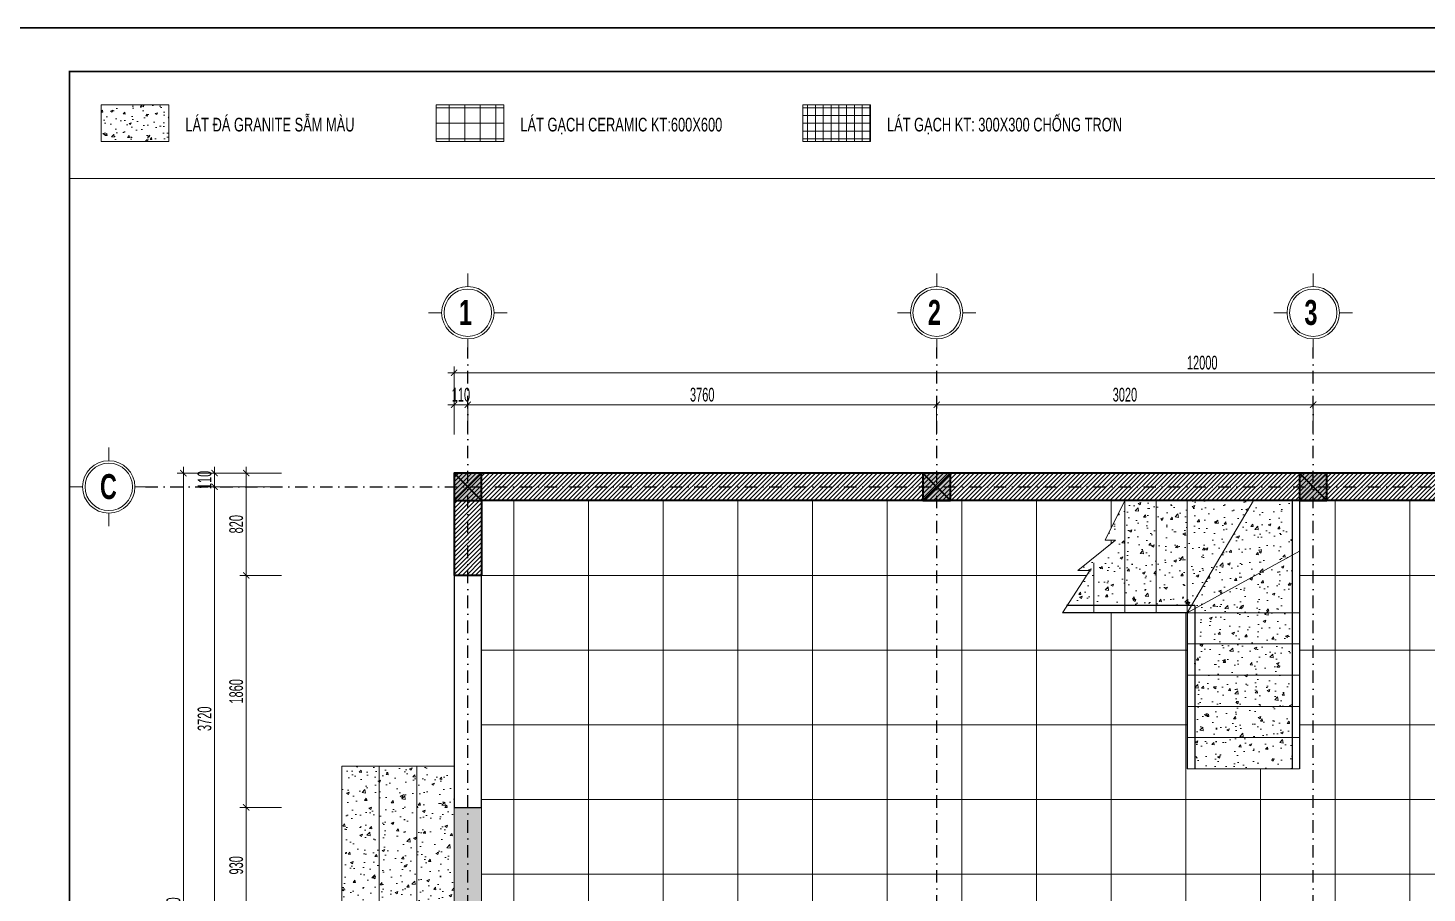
# Model space of a CAD drawing. Header units: inches. Extents: x 274208 to 641690, y -81912 to 129129.
# Drawn here: x 532454 to 543674, y 97131 to 104067 of the extents above; entities that cross this region are included whole.
import ezdxf

# ---------------------------------------------------------------- set-up
doc = ezdxf.new("R2010")
doc.units = ezdxf.units.IN
doc.header["$MEASUREMENT"] = 0
doc.header["$PDMODE"] = 3
doc.linetypes.add('DASHDOT', pattern=[1, 0.5, -0.25, 0, -0.25])
doc.linetypes.add('HIDDEN', pattern=[0.375, 0.25, -0.125])
for name, color, linetype, lineweight in [('01.Cut', 255, 'Continuous', 35), ('02.Thay', 145, 'Continuous', 20), ('03.Manh', 251, 'Continuous', 13), ('05.Text', 253, 'Continuous', 18), ('06.betong', 2, 'Continuous', 35), ('08.Dim', 156, 'Continuous', 15), ('09.Hatch', 250, 'Continuous', 5), ('11.Khung bo', 32, 'Continuous', 50), ('12.Khung', 36, 'Continuous', 25)]:
    doc.layers.add(name, color=color, linetype=linetype, lineweight=lineweight)
doc.layers.add('NET VUA', color=143, linetype='Continuous')
doc.layers.add('TRUC', color=250, linetype='DASHDOT')
doc.layers.add('Tpl_Bound', color=1, linetype='Continuous', plot=False)
doc.styles.add('AVANTHB', font='')
doc.styles.add('TT5_Text Dim', font='hoatbif.shx', dxfattribs={"width": 0.6})
doc.styles.get('AVANTHB').set_extended_font_data('.VnAvantH', bold=True)
doc.dimstyles.new('TT5_Dim 1-50', dxfattribs={"dimscale": 50, "dimtxt": 2.2, "dimasz": 1, "dimexe": 1, "dimexo": 0.5, "dimgap": 0.5, "dimtad": 1, "dimdec": 0, "dimzin": 0, "dimdsep": 46, "dimtxsty": 'TT5_Text Dim', "dimblk": 'ARCHTICK', "dimcen": 0, "dimdle": 1, "dimclrd": 256, "dimclre": 256, "dimclrt": 1, "dimadec": 0, "dimazin": 0, "dimtfac": 0.015, "dimtdec": 0, "dimtix": 1, "dimtmove": 2, "dimatfit": 3, "dimldrblk": 'DOT', "dimfxl": 1, "dimtolj": 1, "dimtzin": 0, "dimlwd": -1, "dimlwe": -1, "dimarcsym": 1})

# ---------------------------------------------------------------- blocks, each defined once
blk = doc.blocks.new('\xad3yjrtuktyl')
at = {"layer": '06.betong'}
blk.add_hatch(color=0, dxfattribs=at).paths.add_polyline_path([(-110, -110), (110, -110), (110, 110), (-110, 110)])
at = {"layer": '06.betong', "color": 0}
for p, q in [((-110, 110), (110, -110)), ((-110, -110), (110, 110))]:
    blk.add_line(p, q, dxfattribs=at)
blk.add_lwpolyline([(-110, -110), (110, -110), (110, 110), (-110, 110)], close=True, dxfattribs=at)
blk = doc.blocks.new('100')
at = {"layer": '11.Khung bo', "const_width": 26.7}
blk.add_lwpolyline([(1860913, -945240), (1860913, -916940), (1896063, -916940), (1896063, -945240)], close=True, dxfattribs=at)
at = {"layer": '12.Khung', "color": 1}
blk.add_lwpolyline([(1901579, -945940), (1901579, -916240), (1859580, -916240), (1859580, -945940)], close=True, dxfattribs=at)
blk = doc.blocks.new('_ARCHTICK')
at = {"color": 0, "linetype": 'ByBlock', "const_width": 0.15}
blk.add_lwpolyline([(-0.5, -0.5), (0.5, 0.5)], dxfattribs=at)
blk = doc.blocks.new('*D575')
at = {"layer": '08.Dim', "transparency": 16777216}
for p, q in [((535871, 100806), (535871, 101096)), ((535981, 100806), (535981, 101096)), ((535871, 101046), (535821, 101046)), ((535871, 101046), (535981, 101046)), ((535981, 101046), (536031, 101046))]:
    blk.add_line(p, q, dxfattribs=at)
at = {"layer": 'Defpoints', "color": 0, "transparency": 16777216}
for p in [(535981, 101046), (535871, 100781), (535981, 100781)]:
    blk.add_point(p, dxfattribs=at)
at = {"layer": '08.Dim', "transparency": 16777216, "xscale": 50, "yscale": 50, "zscale": 50}
blk.add_blockref('_ARCHTICK', (535871, 101046), dxfattribs=at)
at = {"layer": '08.Dim', "transparency": 16777216, "xscale": 50, "yscale": 50, "zscale": 50, "rotation": 180}
blk.add_blockref('_ARCHTICK', (535981, 101046), dxfattribs=at)
at = {"layer": '08.Dim', "color": 1, "transparency": 16777216, "insert": (535926, 101126), "char_height": 110, "attachment_point": 5, "style": 'TT5_Text Dim'}
blk.add_mtext('\\A1;110', dxfattribs=at)
blk = doc.blocks.new('_DOT')
at = {"color": 1, "linetype": 'ByBlock'}
blk.add_line((-0.5, 0), (-1, 0), dxfattribs=at)
at = {"color": 1, "linetype": 'ByBlock', "const_width": 0.5}
blk.add_lwpolyline([(-0.25, 0, 1), (0.25, 0, 1)], format="xyb", close=True, dxfattribs=at)
blk = doc.blocks.new('*D576')
at = {"layer": '08.Dim', "transparency": 16777216}
for p, q in [((535981, 100806), (535981, 101096)), ((539741, 100806), (539741, 101096)), ((535931, 101046), (539791, 101046))]:
    blk.add_line(p, q, dxfattribs=at)
at = {"layer": 'Defpoints', "color": 0, "transparency": 16777216}
for p in [(539741, 101046), (535981, 100781), (539741, 100781)]:
    blk.add_point(p, dxfattribs=at)
at = {"layer": '08.Dim', "transparency": 16777216, "xscale": 50, "yscale": 50, "zscale": 50, "rotation": 180}
blk.add_blockref('_ARCHTICK', (535981, 101046), dxfattribs=at)
at = {"layer": '08.Dim', "transparency": 16777216, "xscale": 50, "yscale": 50, "zscale": 50}
blk.add_blockref('_ARCHTICK', (539741, 101046), dxfattribs=at)
at = {"layer": '08.Dim', "color": 1, "transparency": 16777216, "insert": (537861, 101126), "char_height": 110, "attachment_point": 5, "style": 'TT5_Text Dim'}
blk.add_mtext('\\A1;3760', dxfattribs=at)
blk = doc.blocks.new('*D577')
at = {"layer": '08.Dim', "transparency": 16777216}
for p, q in [((539741, 100806), (539741, 101096)), ((542761, 100806), (542761, 101096)), ((539691, 101046), (542811, 101046))]:
    blk.add_line(p, q, dxfattribs=at)
at = {"layer": 'Defpoints', "color": 0, "transparency": 16777216}
for p in [(542761, 101046), (539741, 100781), (542761, 100781)]:
    blk.add_point(p, dxfattribs=at)
at = {"layer": '08.Dim', "transparency": 16777216, "xscale": 50, "yscale": 50, "zscale": 50, "rotation": 180}
blk.add_blockref('_ARCHTICK', (539741, 101046), dxfattribs=at)
at = {"layer": '08.Dim', "transparency": 16777216, "xscale": 50, "yscale": 50, "zscale": 50}
blk.add_blockref('_ARCHTICK', (542761, 101046), dxfattribs=at)
at = {"layer": '08.Dim', "color": 1, "transparency": 16777216, "insert": (541251, 101126), "char_height": 110, "attachment_point": 5, "style": 'TT5_Text Dim'}
blk.add_mtext('\\A1;3020', dxfattribs=at)
blk = doc.blocks.new('*D578')
at = {"layer": '08.Dim', "transparency": 16777216}
for p, q in [((542761, 100806), (542761, 101096)), ((547261, 100806), (547261, 101096)), ((542711, 101046), (547311, 101046))]:
    blk.add_line(p, q, dxfattribs=at)
at = {"layer": 'Defpoints', "color": 0, "transparency": 16777216}
for p in [(547261, 101046), (542761, 100781), (547261, 100781)]:
    blk.add_point(p, dxfattribs=at)
at = {"layer": '08.Dim', "transparency": 16777216, "xscale": 50, "yscale": 50, "zscale": 50, "rotation": 180}
blk.add_blockref('_ARCHTICK', (542761, 101046), dxfattribs=at)
at = {"layer": '08.Dim', "transparency": 16777216, "xscale": 50, "yscale": 50, "zscale": 50}
blk.add_blockref('_ARCHTICK', (547261, 101046), dxfattribs=at)
at = {"layer": '08.Dim', "color": 1, "transparency": 16777216, "insert": (545011, 101126), "char_height": 110, "attachment_point": 5, "style": 'TT5_Text Dim'}
blk.add_mtext('\\A1;4500', dxfattribs=at)
blk = doc.blocks.new('*D580')
at = {"layer": '08.Dim', "transparency": 16777216}
for p, q in [((535871, 100806), (535871, 101353)), ((547871, 100806), (547871, 101353)), ((535821, 101303), (547921, 101303))]:
    blk.add_line(p, q, dxfattribs=at)
at = {"layer": 'Defpoints', "color": 0, "transparency": 16777216}
for p in [(547871, 101303), (535871, 100781), (547871, 100781)]:
    blk.add_point(p, dxfattribs=at)
at = {"layer": '08.Dim', "transparency": 16777216, "xscale": 50, "yscale": 50, "zscale": 50, "rotation": 180}
blk.add_blockref('_ARCHTICK', (535871, 101303), dxfattribs=at)
at = {"layer": '08.Dim', "transparency": 16777216, "xscale": 50, "yscale": 50, "zscale": 50}
blk.add_blockref('_ARCHTICK', (547871, 101303), dxfattribs=at)
at = {"layer": '08.Dim', "color": 1, "transparency": 16777216, "insert": (541871, 101383), "char_height": 110, "attachment_point": 5, "style": 'TT5_Text Dim'}
blk.add_mtext('\\A1;12000', dxfattribs=at)
blk = doc.blocks.new('*D581')
at = {"layer": '08.Dim', "transparency": 16777216}
for p, q in [((534204, 100548), (534204, 99628)), ((534488, 100498), (534154, 100498)), ((534488, 99678), (534154, 99678))]:
    blk.add_line(p, q, dxfattribs=at)
at = {"layer": 'Defpoints', "color": 0, "transparency": 16777216}
for p in [(534513, 100498), (534204, 99678), (534513, 99678)]:
    blk.add_point(p, dxfattribs=at)
at = {"layer": '08.Dim', "transparency": 16777216, "xscale": 50, "yscale": 50, "zscale": 50}
for p, rotation in [((534204, 100498), 90), ((534204, 99678), 270)]:
    blk.add_blockref('_ARCHTICK', p, dxfattribs=dict(at, rotation=rotation))
at = {"layer": '08.Dim', "color": 1, "transparency": 16777216, "insert": (534124, 100088), "char_height": 110, "attachment_point": 5, "rotation": 90, "style": 'TT5_Text Dim'}
blk.add_mtext('\\A1;820', dxfattribs=at)
blk = doc.blocks.new('*D582')
at = {"layer": '08.Dim', "transparency": 16777216}
for p, q in [((534488, 99678), (534154, 99678)), ((534204, 99728), (534204, 97768)), ((534488, 97818), (534154, 97818))]:
    blk.add_line(p, q, dxfattribs=at)
at = {"layer": 'Defpoints', "color": 0, "transparency": 16777216}
for p in [(534513, 99678), (534204, 97818), (534513, 97818)]:
    blk.add_point(p, dxfattribs=at)
at = {"layer": '08.Dim', "transparency": 16777216, "xscale": 50, "yscale": 50, "zscale": 50}
for p, rotation in [((534204, 99678), 90), ((534204, 97818), 270)]:
    blk.add_blockref('_ARCHTICK', p, dxfattribs=dict(at, rotation=rotation))
at = {"layer": '08.Dim', "color": 1, "transparency": 16777216, "insert": (534124, 98748), "char_height": 110, "attachment_point": 5, "rotation": 90, "style": 'TT5_Text Dim'}
blk.add_mtext('\\A1;1860', dxfattribs=at)
blk = doc.blocks.new('*D583')
at = {"layer": '08.Dim', "transparency": 16777216}
for p, q in [((534204, 97868), (534204, 96838)), ((534488, 97818), (534154, 97818)), ((534488, 96888), (534154, 96888))]:
    blk.add_line(p, q, dxfattribs=at)
at = {"layer": 'Defpoints', "color": 0, "transparency": 16777216}
for p in [(534513, 97818), (534204, 96888), (534513, 96888)]:
    blk.add_point(p, dxfattribs=at)
at = {"layer": '08.Dim', "transparency": 16777216, "xscale": 50, "yscale": 50, "zscale": 50}
for p, rotation in [((534204, 97818), 90), ((534204, 96888), 270)]:
    blk.add_blockref('_ARCHTICK', p, dxfattribs=dict(at, rotation=rotation))
at = {"layer": '08.Dim', "color": 1, "transparency": 16777216, "insert": (534124, 97353), "char_height": 110, "attachment_point": 5, "rotation": 90, "style": 'TT5_Text Dim'}
blk.add_mtext('\\A1;930', dxfattribs=at)
blk = doc.blocks.new('*D585')
at = {"layer": '08.Dim', "transparency": 16777216}
for p, q in [((533950, 100498), (533950, 100548)), ((534488, 100498), (533900, 100498)), ((533950, 100498), (533950, 100388)), ((534488, 100388), (533900, 100388)), ((533950, 100388), (533950, 100338))]:
    blk.add_line(p, q, dxfattribs=at)
at = {"layer": 'Defpoints', "color": 0, "transparency": 16777216}
for p in [(534513, 100498), (533950, 100388), (534513, 100388)]:
    blk.add_point(p, dxfattribs=at)
at = {"layer": '08.Dim', "transparency": 16777216, "xscale": 50, "yscale": 50, "zscale": 50}
for p, rotation in [((533950, 100498), 270), ((533950, 100388), 90)]:
    blk.add_blockref('_ARCHTICK', p, dxfattribs=dict(at, rotation=rotation))
at = {"layer": '08.Dim', "color": 1, "transparency": 16777216, "insert": (533870, 100443), "char_height": 110, "attachment_point": 5, "rotation": 90, "style": 'TT5_Text Dim'}
blk.add_mtext('\\A1;110', dxfattribs=at)
blk = doc.blocks.new('*D586')
at = {"layer": '08.Dim', "transparency": 16777216}
for p, q in [((533950, 100438), (533950, 96618)), ((534488, 100388), (533900, 100388)), ((534488, 96668), (533900, 96668))]:
    blk.add_line(p, q, dxfattribs=at)
at = {"layer": 'Defpoints', "color": 0, "transparency": 16777216}
for p in [(534513, 100388), (533950, 96668), (534513, 96668)]:
    blk.add_point(p, dxfattribs=at)
at = {"layer": '08.Dim', "transparency": 16777216, "xscale": 50, "yscale": 50, "zscale": 50}
for p, rotation in [((533950, 100388), 90), ((533950, 96668), 270)]:
    blk.add_blockref('_ARCHTICK', p, dxfattribs=dict(at, rotation=rotation))
at = {"layer": '08.Dim', "color": 1, "transparency": 16777216, "insert": (533870, 98528), "char_height": 110, "attachment_point": 5, "rotation": 90, "style": 'TT5_Text Dim'}
blk.add_mtext('\\A1;3720', dxfattribs=at)
blk = doc.blocks.new('*D589')
at = {"layer": '08.Dim', "transparency": 16777216}
for p, q in [((533700, 100548), (533700, 93448)), ((534488, 100498), (533650, 100498)), ((534488, 93498), (533650, 93498))]:
    blk.add_line(p, q, dxfattribs=at)
at = {"layer": 'Defpoints', "color": 0, "transparency": 16777216}
for p in [(534513, 100498), (533700, 93498), (534513, 93498)]:
    blk.add_point(p, dxfattribs=at)
at = {"layer": '08.Dim', "transparency": 16777216, "xscale": 50, "yscale": 50, "zscale": 50}
for p, rotation in [((533700, 100498), 90), ((533700, 93498), 270)]:
    blk.add_blockref('_ARCHTICK', p, dxfattribs=dict(at, rotation=rotation))
at = {"layer": '08.Dim', "color": 1, "transparency": 16777216, "insert": (533620, 96998), "char_height": 110, "attachment_point": 5, "rotation": 90, "style": 'TT5_Text Dim'}
blk.add_mtext('\\A1;7000', dxfattribs=at)
blk = doc.blocks.new('DANHTRUC')
for p, q in [((980383, -947347), (980383, -947137)), ((979963, -947767), (979753, -947767)), ((980803, -947767), (981013, -947767)), ((980383, -948187), (980383, -948397))]:
    blk.add_line(p, q)
for radius in [420, 380]:
    blk.add_circle((980383, -947767), radius)

msp = doc.modelspace()

# ---------------------------------------------------------------- hatches: boundary and pattern name
at = {"layer": '09.Hatch'}
h = msp.add_hatch(dxfattribs=at)
h.set_pattern_fill('AR-CONC', color=256, scale=25, style=0)
h.set_pattern_definition([(50, (589895.46, 61046.08), (179.31505, -15.68803), [18.75, -206.25]), (355, (589895.46, 61046.08), (-34.68783, 188.04803), [15, -165]), (100.45144, (589910.4, 61044.77), (144.6272, 172.36), [15.93505, -175.28553]), (46.1842, (589895.46, 61096.08), (266.8103, -41.3798), [28.125, -309.375]), (96.63564, (589917.7, 61092.63), (233.6655, 243.52965), [23.9026, -262.9284]), (351.18416, (589895.46, 61096.08), (233.6655, 243.5297), [22.5, -247.5]), (21, (589920.46, 61083.58), (149.22676, -100.65472), [18.75, -206.25]), (326, (589920.46, 61083.58), (60.82883, 181.2875), [15, -165]), (71.45144, (589932.9, 61075.2), (210.0556, 80.6328), [15.93505, -175.28553]), (37.5, (589895.46, 61046.08), (3.039964, 83.223463), [0, -163, 0, -167.5, 0, -165.625]), (7.5, (589895.46, 61046.08), (65.76738, 98.60293), [0, -95.5, 0, -159.25, 0, -63.125]), (327.5, (589839.71, 61046.08), (133.45561, -5.63872), [0, -62.5, 0, -195, 0, -258.75]), (317.5, (589814.71, 61046.08), (145.79654, 25.02625), [0, -81.25, 0, -129.5, 0, -183.75])])
h.paths.add_polyline_path([(533041.5, 103449.4), (533583.2, 103449.4), (533583.2, 103156), (533041.5, 103156)])
at = {"layer": '09.Hatch', "linetype": 'HIDDEN'}
h = msp.add_hatch(dxfattribs=at)
h.set_pattern_fill('NET', color=256, scale=1000, style=0)
h.set_pattern_definition([(0, (545331.39, 99677.58), (0, 125), []), (90, (545331.39, 99677.58), (-125, 8e-15), [])])
h.paths.add_polyline_path([(535727.7, 103449.4), (536269.3, 103449.4), (536269.3, 103156), (535727.7, 103156)])
h = msp.add_hatch(dxfattribs=at)
h.set_pattern_fill('NET', color=256, scale=500, style=0)
h.set_pattern_definition([(0, (545331.39, 99677.585), (0, 62.5), []), (90, (545331.39, 99677.585), (-62.5, 4e-15), [])])
h.paths.add_polyline_path([(538667.8, 103449.4), (539209.4, 103449.4), (539209.4, 103156), (538667.8, 103156)])
at = {"layer": '09.Hatch'}
h = msp.add_hatch(dxfattribs=at)
h.set_pattern_fill('ANSI31', color=256, scale=200)
h.set_pattern_definition([(45, (535871.39, 93497.585), (-17.67767, 17.67767), [])])
h.paths.add_polyline_path([(535871.4, 100497.6), (535871.4, 99677.6), (536091.4, 99677.6), (536091.4, 100277.6), (539631.4, 100277.6), (545931.4, 100277.6), (545931.4, 100027.6), (546151.4, 100027.6), (546151.4, 100277.6), (547151.4, 100277.6), (547871.4, 100277.6), (547871.4, 100497.6), (539631.4, 100497.6)])
h.paths.add_polyline_path([(536091.4, 96667.6), (539741.4, 96667.6), (539741.4, 96447.6), (539851.4, 96447.6), (539851.4, 96777.6), (536091.4, 96777.6), (536091.4, 96887.6), (535871.4, 96887.6), (535871.4, 93497.6), (537691.4, 93497.6), (537691.4, 93717.6), (536091.4, 93717.6)])
h.paths.add_polyline_path([(539741.4, 93717.6), (538991.4, 93717.6), (538991.4, 93497.6), (540851.4, 93497.6), (540851.4, 93717.6), (539851.4, 93717.6), (539851.4, 95017.6), (541851.4, 95017.6), (541851.4, 95127.6), (539851.4, 95127.6), (539851.4, 95517.6), (539741.4, 95517.6)])
h.paths.add_polyline_path([(543411.4, 93497.6), (543411.4, 93717.6), (542871.4, 93717.6), (542871.4, 96557.6), (542761.4, 96557.6), (542761.4, 95127.6), (542651.4, 95127.6), (542651.4, 95017.6), (542761.4, 95017.6), (542761.4, 93717.6), (541451.4, 93717.6), (541451.4, 93497.6)])
h.paths.add_polyline_path([(547371.4, 93497.6), (548171.4, 93497.6), (548171.4, 93717.6), (547371.4, 93717.6), (547371.4, 94447.6), (547151.4, 94447.6), (547151.4, 93717.6), (546611.4, 93717.6), (546611.4, 93497.6)])
h.paths.add_polyline_path([(547151.4, 96557.6), (547151.4, 96047.6), (547371.4, 96047.6), (547371.4, 96777.6), (546151.4, 96777.6), (546151.4, 97027.6), (545931.4, 97027.6), (545931.4, 96557.6)])
at = {"layer": '09.Hatch', "linetype": 'HIDDEN'}
h = msp.add_hatch(dxfattribs=at)
h.set_pattern_fill('NET', color=256, scale=4790, style=0)
h.set_pattern_definition([(0, (545331.4, 99677.6), (0, 598.75), []), (90, (545331.4, 99677.6), (-598.75, 4e-14), [])])
h.paths.add_polyline_path([(536091.4, 96777.6), (536091.4, 100277.6), (541251.4, 100277.6), (541092.7, 99960.2), (541174.8, 99960.2), (540872.7, 99716.1), (540970.6, 99716.1), (540751.4, 99377.6), (541751.4, 99377.6), (541751.4, 98127.6), (542651.4, 98127.6), (542651.4, 100277.6), (545931.4, 100277.6), (545931.4, 96557.6), (547151.4, 96557.6), (547151.4, 93717.6), (542871.4, 93717.6), (542871.4, 96777.6), (542651.4, 96777.6), (542651.4, 96557.6), (542761.4, 96557.6), (542761.4, 95127.6), (539851.4, 95127.6), (539851.4, 96777.6)])
at = {"layer": '09.Hatch'}
h = msp.add_hatch(dxfattribs=at)
h.set_pattern_fill('AR-CONC', color=256, scale=30, style=0)
h.set_pattern_definition([(50, (589895.46, 61046.08), (215.17805, -18.82564), [22.5, -247.5]), (355, (589895.46, 61046.08), (-41.6254, 225.65764), [18, -198]), (100.45144, (589913.39, 61044.51), (173.55265, 206.832), [19.12206, -210.3426]), (46.1842, (589895.46, 61106.08), (320.1724, -49.6558), [33.75, -371.25]), (96.63564, (589922.14, 61101.94), (280.3986, 292.2356), [28.6831, -315.5141]), (351.18416, (589895.46, 61106.08), (280.3986, 292.2356), [27, -297]), (21, (589925.46, 61091.08), (179.0721, -120.78567), [22.5, -247.5]), (326, (589925.46, 61091.08), (72.9946, 217.545), [18, -198]), (71.45144, (589940.38, 61081.02), (252.0667, 96.75935), [19.12206, -210.3426]), (37.5, (589895.46, 61046.08), (3.64796, 99.86816), [0, -195.6, 0, -201, 0, -198.75]), (7.5, (589895.46, 61046.08), (78.92086, 118.32351), [0, -114.6, 0, -191.1, 0, -75.75]), (327.5, (589828.56, 61046.08), (160.14673, -6.76646), [0, -75, 0, -234, 0, -310.5]), (317.5, (589798.56, 61046.08), (174.95585, 30.0315), [0, -97.5, 0, -155.4, 0, -220.5])])
h.paths.add_polyline_path([(542591.4, 98377.6), (541811.4, 98377.6), (541811.4, 98127.6), (542591.4, 98127.6)])
h.paths.add_polyline_path([(542591.4, 98627.6), (541811.4, 98627.6), (541811.4, 98377.6), (542591.4, 98377.6)])
h.paths.add_polyline_path([(542591.4, 98877.6), (541811.4, 98877.6), (541811.4, 98627.6), (542591.4, 98627.6)])
h.paths.add_polyline_path([(542591.4, 99127.6), (541811.4, 99127.6), (541811.4, 98877.6), (542591.4, 98877.6)])
h.paths.add_polyline_path([(542591.4, 99377.6), (541811.4, 99377.6), (541811.4, 99127.6), (542591.4, 99127.6)])
h.paths.add_polyline_path([(542591.4, 99840), (541811.4, 99410.6), (541811.4, 99377.6), (542591.4, 99377.6)])
h.paths.add_polyline_path([(542591.4, 99840), (542591.4, 100277.6), (542283.1, 100277.6), (541786.8, 99437.6), (541811.4, 99437.6), (541811.4, 99410.6)])
h.paths.add_polyline_path([(542283.1, 100277.6), (541751.4, 100277.6), (541751.4, 99437.6), (541786.8, 99437.6)])
h.paths.add_polyline_path([(541751.4, 100277.6), (541501.4, 100277.6), (541501.4, 99437.6), (541751.4, 99437.6)])
h.paths.add_polyline_path([(541501.4, 100277.6), (541251.4, 100277.6), (541251.4, 99437.6), (541501.4, 99437.6)])
h.paths.add_polyline_path([(541251.4, 100277.6), (541092.7, 99960.2), (541174.8, 99960.2), (540872.7, 99716.1), (540970.6, 99716.1), (540790.3, 99437.6), (541251.4, 99437.6)])
h = msp.add_hatch(dxfattribs=at)
h.set_pattern_fill('AR-CONC', color=256, scale=30, style=0)
h.set_pattern_definition([(50, (535871.39, 95017.58), (215.178, -18.8256), [22.5, -247.5]), (355, (535871.4, 95017.58), (-41.6254, 225.6576), [18, -198]), (100.4514, (535889.32, 95016.02), (173.5527, 206.832), [19.122, -210.3426]), (46.1842, (535871.4, 95077.58), (320.1724, -49.656), [33.75, -371.25]), (96.6356, (535898.07, 95073.45), (280.399, 292.236), [28.683, -315.514]), (351.184, (535871.4, 95077.6), (280.399, 292.236), [27, -297]), (21, (535901.39, 95062.58), (179.072, -120.7857), [22.5, -247.5]), (326, (535901.4, 95062.58), (72.9946, 217.545), [18, -198]), (71.4514, (535916.31, 95052.52), (252.0667, 96.7593), [19.122, -210.3426]), (37.5, (535871.39, 95017.585), (3.64796, 99.86816), [0, -195.6, 0, -201, 0, -198.75]), (7.5, (535871.39, 95017.58), (78.9209, 118.3235), [0, -114.6, 0, -191.1, 0, -75.75]), (327.5, (535804.49, 95017.585), (160.14673, -6.76646), [0, -75, 0, -234, 0, -310.5]), (317.5, (535774.49, 95017.58), (174.9559, 30.0315), [0, -97.5, 0, -155.4, 0, -220.5])])
h.paths.add_polyline_path([(535871.4, 97817.6), (536091.4, 97817.6), (536091.4, 96887.6), (535871.4, 96887.6)])
h.paths.add_polyline_path([(539741.4, 95517.6), (539851.4, 95517.6), (539851.4, 96447.6), (539741.4, 96447.6)])
h.paths.add_polyline_path([(541851.4, 95127.6), (542651.4, 95127.6), (542651.4, 95017.6), (541851.4, 95017.6)])
h.paths.add_polyline_path([(545931.4, 100027.6), (546151.4, 100027.6), (546151.4, 97027.6), (545931.4, 97027.6)])
h = msp.add_hatch(dxfattribs=at)
h.set_pattern_fill('AR-CONC', color=256, scale=30, style=0)
h.set_pattern_definition([(50, (534971.39, 96557.58), (215.178, -18.826), [22.5, -247.5]), (355, (534971.4, 96557.58), (-41.625, 225.658), [18, -198]), (100.451, (534989.32, 96556.02), (173.553, 206.832), [19.122, -210.343]), (46.184, (534971.4, 96617.58), (320.172, -49.656), [33.75, -371.25]), (96.636, (534998.07, 96613.45), (280.4, 292.236), [28.683, -315.514]), (351.184, (534971.4, 96617.6), (280.4, 292.236), [27, -297]), (21, (535001.39, 96602.58), (179.072, -120.786), [22.5, -247.5]), (326, (535001.4, 96602.58), (72.995, 217.545), [18, -198]), (71.451, (535016.31, 96592.52), (252.067, 96.76), [19.122, -210.343]), (37.5, (534971.39, 96557.585), (3.648, 99.868), [0, -195.6, 0, -201, 0, -198.75]), (7.5, (534971.39, 96557.58), (78.921, 118.3235), [0, -114.6, 0, -191.1, 0, -75.75]), (327.5, (534904.49, 96557.585), (160.1467, -6.7665), [0, -75, 0, -234, 0, -310.5]), (317.5, (534874.49, 96557.58), (174.956, 30.031), [0, -97.5, 0, -155.4, 0, -220.5])])
h.paths.add_polyline_path([(535271.4, 98147.6), (534971.4, 98147.6), (534971.4, 96557.6), (535271.4, 96557.6)])
h.paths.add_polyline_path([(535571.4, 98147.6), (535271.4, 98147.6), (535271.4, 96557.6), (535571.4, 96557.6)])
h.paths.add_polyline_path([(535871.4, 97817.6), (535871.4, 98147.6), (535571.4, 98147.6), (535571.4, 96557.6), (535871.4, 96557.6), (535871.4, 96777.6), (535871.4, 96887.6)])

# ---------------------------------------------------------------- linework, layer by layer
at = {"layer": '01.Cut'}
for p, q in [((539631.4, 100277.6), (536091.4, 100277.6)), ((536091.4, 100277.6), (536091.4, 99677.6)), ((536091.4, 99677.6), (535871.4, 99677.6))]:
    msp.add_line(p, q, dxfattribs=at)
for points in [[(539631.4, 100497.6), (535871.4, 100497.6), (535871.4, 99677.6)], [(547871.4, 100277.6), (547871.4, 100497.6), (539631.4, 100497.6)], [(547151.4, 100277.6), (547151.4, 100277.6), (546151.4, 100277.6), (546151.4, 100027.6), (545931.4, 100027.6), (545931.4, 100277.6), (539631.4, 100277.6)]]:
    msp.add_lwpolyline(points, dxfattribs=at)
at = {"layer": '02.Thay'}
for p, q in [((541092.7, 99960.2), (541251.4, 100277.6)), ((541174.8, 99960.2), (540872.7, 99716.1)), ((541092.7, 99960.2), (541174.8, 99960.2)), ((540751.4, 99377.6), (540970.6, 99716.1)), ((540872.7, 99716.1), (540970.6, 99716.1))]:
    msp.add_line(p, q, dxfattribs=at)
at = {"layer": '03.Manh'}
for p, q in [((541251.4, 99377.6), (541251.4, 100277.6)), ((541501.4, 99377.6), (541501.4, 100277.6)), ((541751.4, 99377.6), (541751.4, 100277.6)), ((541751.4, 99377.6), (542283.1, 100277.6)), ((541751.4, 99377.6), (542651.4, 99873)), ((541001.4, 99377.6), (541001.4, 99777.6)), ((542651.4, 99377.6), (541751.4, 99377.6)), ((542651.4, 99127.6), (541751.4, 99127.6)), ((542651.4, 98877.6), (541751.4, 98877.6)), ((542651.4, 98627.6), (541751.4, 98627.6)), ((542651.4, 98377.6), (541751.4, 98377.6)), ((542651.4, 98127.6), (541751.4, 98127.6))]:
    msp.add_line(p, q, dxfattribs=at)
for points in [[(533041.5, 103449.4), (533583.2, 103449.4), (533583.2, 103156), (533041.5, 103156)], [(535727.7, 103449.4), (536269.3, 103449.4), (536269.3, 103156), (535727.7, 103156)], [(538667.8, 103449.4), (539209.4, 103449.4), (539209.4, 103156), (538667.8, 103156)], [(535871.4, 97817.6), (536091.4, 97817.6), (536091.4, 96887.6), (535871.4, 96887.6)]]:
    msp.add_lwpolyline(points, close=True, dxfattribs=at)
for points in [[(532787, 102860.2), (550361.9, 102860.2)], [(535871.4, 98147.6), (534971.4, 98147.6), (534971.4, 96557.6), (535871.4, 96557.6)], [(535271.4, 96557.6), (535271.4, 98147.6)], [(535571.4, 96557.6), (535571.4, 98147.6)]]:
    msp.add_lwpolyline(points, dxfattribs=at)
at = {"layer": 'NET VUA'}
for p, q in [((542591.4, 100277.6), (542591.4, 98127.6)), ((542651.4, 100277.6), (542651.4, 98127.6)), ((541811.4, 99437.6), (540781.4, 99437.6)), ((541811.4, 99437.6), (541811.4, 98127.6)), ((541751.4, 99377.6), (540751.4, 99377.6)), ((541751.4, 99377.6), (541751.4, 98127.6))]:
    msp.add_line(p, q, dxfattribs=at)
msp.add_lwpolyline([(535871.4, 97817.6), (536091.4, 97817.6), (536091.4, 99677.6), (535871.4, 99677.6)], close=True, dxfattribs=at)
at = {"layer": 'Tpl_Bound', "color": 1}
msp.add_lwpolyline([(532120.4, 89216.7), (532120.4, 104066.6), (553120.2, 104066.6), (553120.2, 89216.7)], close=True, dxfattribs=at)
at = {"layer": 'TRUC', "ltscale": 200}
for p, q in [((535981.4, 92012.1), (535981.4, 101505)), ((539741.4, 92012.1), (539741.4, 101505)), ((542761.4, 92012.1), (542761.4, 101505)), ((533395.2, 100387.6), (549761, 100387.6))]:
    msp.add_line(p, q, dxfattribs=at)

# ---------------------------------------------------------------- block references
at = {"layer": '01.Cut'}
for p in [(535981.4, 100387.6), (539741.4, 100387.6), (542761.4, 100387.6)]:
    msp.add_blockref('\xad3yjrtuktyl', p, dxfattribs=at)
at = {"layer": '05.Text', "xscale": 0.5, "yscale": 0.5, "zscale": 0.5}
for name, p in [('100', (-397669.4, 562186.6)), ('DANHTRUC', (45789.7, 575667)), ('DANHTRUC', (49549.7, 575667)), ('DANHTRUC', (52569.7, 575667)), ('DANHTRUC', (42910.3, 574270.9))]:
    msp.add_blockref(name, p, dxfattribs=at)

# ---------------------------------------------------------------- texts
at = {"layer": '05.Text', "width": 0.7}
for s, height, style, p in [('L¸T §¸ GRANITE SÉM MµU', 110, 'TT5_Text Dim', (533716.4, 103236.9)), ('L¸T G¹CH CERAMIC KT:600X600', 110, 'TT5_Text Dim', (536402.6, 103236.9)), ('L¸T G¹CH KT: 300X300 CHèNG TR¥N', 110, 'TT5_Text Dim', (539342.7, 103236.9)), ('1', 200, 'AVANTHB', (535910.6, 101686)), ('2', 200, 'AVANTHB', (539670.6, 101686)), ('3', 200, 'AVANTHB', (542690.6, 101686)), ('c', 200, 'AVANTHB', (533031.2, 100289.9))]:
    msp.add_text(s, height=height, dxfattribs=dict(at, style=style)).set_placement(p)

# ---------------------------------------------------------------- dimensions: what is measured, and where the dimension line sits
at = {"layer": '08.Dim'}
for base, p1, p2, picture, middle in [((547871.4, 101302.6), (535871.4, 100780.9), (547871.4, 100780.9), '*D580', (541871.4, 101382.6)), ((535981.4, 101045.9), (535871.4, 100780.9), (535981.4, 100780.9), '*D575', (535926.4, 101125.9)), ((539741.4, 101045.9), (535981.4, 100780.9), (539741.4, 100780.9), '*D576', (537861.4, 101125.9)), ((542761.4, 101045.9), (539741.4, 100780.9), (542761.4, 100780.9), '*D577', (541251.4, 101125.9)), ((547261.4, 101045.9), (542761.4, 100780.9), (547261.4, 100780.9), '*D578', (545011.4, 101125.9))]:
    dim = msp.add_linear_dim(base=base, p1=p1, p2=p2, dimstyle='TT5_Dim 1-50', dxfattribs=at)
    dim.commit()
    dim.dimension.update_dxf_attribs({"geometry": picture, "text_midpoint": middle})
for base, p1, p2, picture, middle in [((533700, 93497.6), (534513.3, 100497.6), (534513.3, 93497.6), '*D589', (533620, 96997.6)), ((533950, 100387.6), (534513.3, 100497.6), (534513.3, 100387.6), '*D585', (533870, 100442.6)), ((534204.1, 99677.6), (534513.3, 100497.6), (534513.3, 99677.6), '*D581', (534124.1, 100087.6)), ((533950, 96667.6), (534513.3, 100387.6), (534513.3, 96667.6), '*D586', (533870, 98527.6)), ((534204.1, 97817.6), (534513.3, 99677.6), (534513.3, 97817.6), '*D582', (534124.1, 98747.6)), ((534204.1, 96887.6), (534513.3, 97817.6), (534513.3, 96887.6), '*D583', (534124.1, 97352.6))]:
    dim = msp.add_linear_dim(base=base, p1=p1, p2=p2, angle=90, dimstyle='TT5_Dim 1-50', dxfattribs=at)
    dim.commit()
    dim.dimension.update_dxf_attribs({"geometry": picture, "text_midpoint": middle})

doc.saveas('drawing.dxf')
